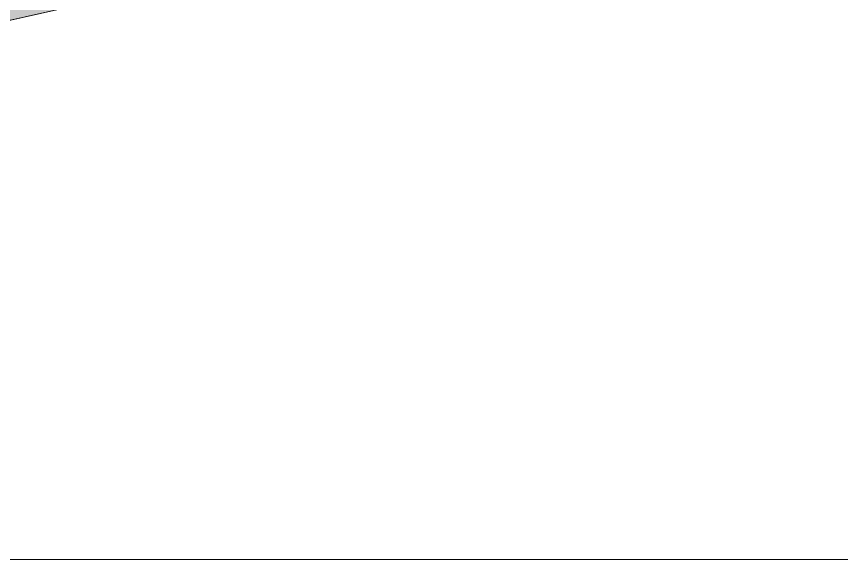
# Model space of a CAD drawing. Header units: centimetres. Extents: x -6805 to 4309, y -7338 to 617.
# Drawn here: x 1444 to 2876, y -7296 to -6352 of the extents above; entities that cross this region are included whole.
import ezdxf

# ---------------------------------------------------------------- set-up
doc = ezdxf.new("R2010")
doc.units = ezdxf.units.CM
doc.layers.add('PDF_A - Muret', color=7, linetype='Continuous')
doc.layers.add('PDF_Geometry', color=7, linetype='Continuous')
doc.layers.add('PDF_A - Pllaka Themel', color=7, linetype='Continuous', true_color=0x7f7f7f)
doc.layers.add('PDF_A1 - Bodrumi -1', color=7, linetype='Continuous', true_color=0x7f7f7f)

msp = doc.modelspace()

# ---------------------------------------------------------------- linework, layer by layer
at = {"layer": 'PDF_A - Muret', "lineweight": 0}
msp.add_lwpolyline([(-1770.1, -7076.6), (2655.7, -6084)], dxfattribs=at)
at = {"layer": 'PDF_A - Muret', "transparency": 33554559}
msp.add_solid([(-1745.7, -7071.1), (-1751.2, -7046.7), (2631.2, -6089.5), (2625.8, -6065.1)], dxfattribs=at)
at = {"layer": 'PDF_A - Pllaka Themel', "lineweight": 0}
msp.add_lwpolyline([(649.1, -6534), (2655.7, -6084)], dxfattribs=at)
at = {"layer": 'PDF_A1 - Bodrumi -1', "lineweight": 0}
msp.add_lwpolyline([(654.7, -6532.8), (2655.7, -6084)], dxfattribs=at)
at = {"layer": 'PDF_Geometry', "lineweight": 0}
msp.add_lwpolyline([(4308.7, -7295.8), (-6615.6, -7295.8)], dxfattribs=at)

doc.saveas('drawing.dxf')
